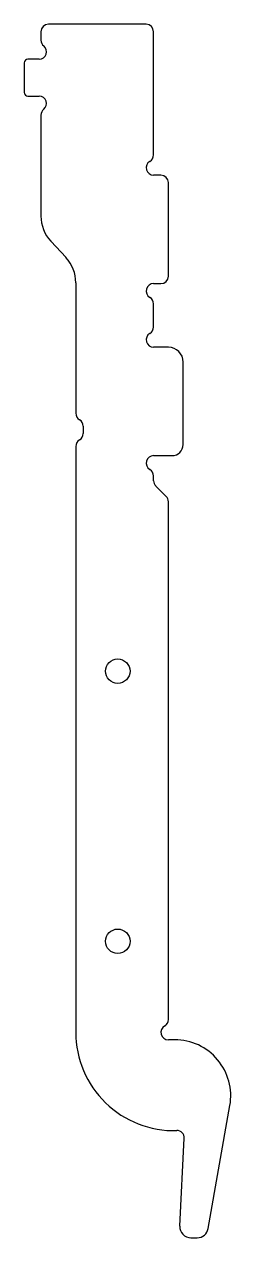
# Model space of a CAD drawing. Header units: millimetres. Extents: x -19 to 8, y -164 to 0.
import ezdxf

# ---------------------------------------------------------------- set-up
doc = ezdxf.new("R2010")
doc.units = ezdxf.units.MM

msp = doc.modelspace()

# ---------------------------------------------------------------- linework, layer by layer
at = {"color": 7, "linetype": 'Continuous', "lineweight": 25}
for p, q in [((-17.2, -1.03), (-17.2, -2.18)), ((-3, -0.03), (-16.2, -0.03)), ((-2, -17.69), (-2, -1.03)), ((-17.45, -4.74), (-18.95, -4.74)), ((-19.45, -5.24), (-19.45, -9.24)), ((-18.95, -9.74), (-17.45, -9.74)), ((-17.2, -12.3), (-17.2, -25.95)), ((-1, -20.42), (-2, -20.42)), ((0, -34.07), (0, -21.42)), ((-15.88, -29.33), (-13.82, -31.56)), ((-12.5, -34.95), (-12.5, -52.6)), ((-2, -35.07), (-1, -35.07)), ((-2, -40.94), (-2, -37.81)), ((0, -43.67), (-2, -43.67)), ((2, -56.82), (2, -45.67)), ((-11.5, -54.33), (-11.5, -55.33)), ((-12.5, -57.06), (-12.5, -136.25)), ((-2, -58.32), (0.5, -58.32)), ((-2, -61.71), (-2, -61.06)), ((-0.29, -63.83), (-1.71, -62.42)), ((0, -134.52), (0, -64.54)), ((0.84, -137.25), (0, -137.25)), ((5.37, -162.76), (8.3, -146.14)), ((1.55, -162.42), (2.15, -150.56)), ((3.05, -164), (3.89, -164))]:
    msp.add_line(p, q, dxfattribs=at)
for centre in [(-6.83, -87.44), (-6.83, -123.94)]:
    msp.add_circle(centre, 1.65, dxfattribs=at)
for centre, radius, start, end in [((-16.2, -1.03), 1, 90, 180), ((-3, -1.03), 1, 0, 90), ((-17.45, -3.74), 1, 270, 51.3178), ((-16.2, -2.18), 1, 180, 231.3178), ((-18.95, -5.24), 0.5, 90, 180), ((-18.95, -9.24), 0.5, 180, 270), ((-17.45, -10.74), 1, 308.6822, 90), ((-16.2, -12.3), 1, 128.6822, 180), ((-3, -17.69), 1, 300, 0), ((-2, -19.42), 1, 120, 270), ((-1, -21.42), 1, 0, 90), ((-12.2, -25.95), 5, 180, 222.67), ((-17.5, -34.95), 5, 0, 42.67), ((-1, -34.07), 1, 270, 0), ((-2, -36.07), 1, 90, 240), ((-3, -37.81), 1, 0, 60), ((-3, -40.94), 1, 300, 0), ((-2, -42.67), 1, 120, 270), ((0, -45.67), 2, 0, 90), ((-11.5, -52.6), 1, 180, 240), ((-12.5, -54.33), 1, 0, 60), ((-12.5, -55.33), 1, 300, 0), ((-11.5, -57.06), 1, 120, 180), ((0.5, -56.82), 1.5, 270, 0), ((-2, -59.32), 1, 90, 240), ((-3, -61.06), 1, 0, 60), ((-1, -61.71), 1, 180, 225), ((-1, -64.54), 1, 0, 45), ((0, -136.25), 1, 120, 270), ((-1, -134.52), 1, 300, 0), ((0.77, -136.25), 13.27, 180, 271.5451), ((0.84, -144.82), 7.58, 350, 90), ((1.15, -150.51), 1, 357.1192, 91.5451), ((3.05, -162.5), 1.5, 177.1192, 270), ((3.89, -162.5), 1.5, 270, 350)]:
    msp.add_arc(centre, radius, start, end, dxfattribs=at)

doc.saveas('drawing.dxf')
